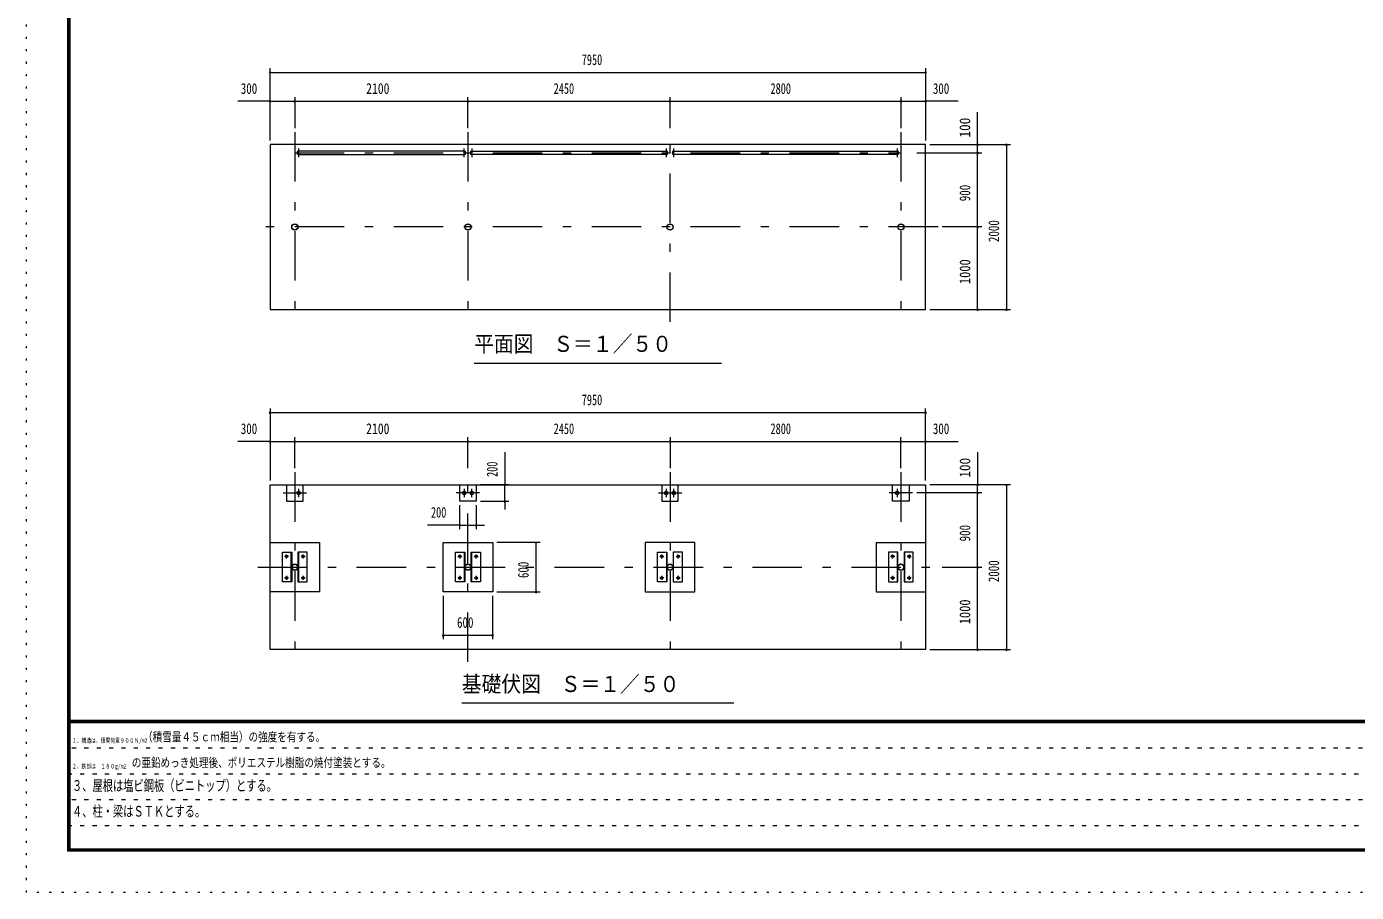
# Model space of a CAD drawing. Units: millimetres, scale not verified. Extents: x -22383 to 22384, y -10500 to 10500.
# Drawn here: x -7316 to 8810, y -10500 to 0 of the extents above; entities that cross this region are included whole.
import ezdxf
from ezdxf.enums import TextEntityAlignment as Align

# ---------------------------------------------------------------- set-up
doc = ezdxf.new("R2010")
doc.units = ezdxf.units.MM
doc.header["$LTSCALE"] = 50
for name, pattern in [('USER1', [3, 1, -2]), ('USER3', [24, 12, -5, 2, -5]), ('USER4', [3, 0.5, -2.5])]:
    doc.linetypes.add(name, pattern=pattern)
doc.layers.add('0-1_0-F', color=7, linetype='Continuous')
for name, color, linetype, lineweight in [('0-2_1-0BOLD', 7, 'Continuous', 18), ('0-3_1-2CENTER', 3, 'USER3', 18), ('0-5_1-5DIM', 3, 'Continuous', 18), ('0-C_F-F', 5, 'Continuous', 18), ('0-D_F-E_J_ADD', 5, 'USER4', 18)]:
    doc.layers.add(name, color=color, linetype=linetype, lineweight=lineweight)
doc.styles.add('ＭＳ ゴシック', font='')
doc.styles.get('ＭＳ ゴシック').set_extended_font_data('MS Gothic')

msp = doc.modelspace()

# ---------------------------------------------------------------- linework, layer by layer
at = {"layer": '0-2_1-0BOLD'}
for p, q in [((-2009.99, -1508.98), (-4017.29, -1508.98)), ((-4017.29, -1551.68), (-2009.99, -1551.68)), ((-1917.28, -1508.98), (440.01, -1508.98)), ((440.01, -1551.68), (-1917.28, -1551.68)), ((532.71, -1508.98), (3240.01, -1508.98)), ((3240.01, -1551.68), (532.71, -1551.68)), ((-1863.64, -5555.33), (-1863.64, -5755.33)), ((386.36, -5555.33), (386.36, -5755.33)), ((3386.35, -5555.33), (3386.35, -5755.33)), ((2986.36, -6255.33), (3586.36, -6255.33)), ((-4106.3, -6735.33), (-4106.3, -6375.33)), ((-4020.99, -6375.33), (-4020.99, -6735.33)), ((-2006.29, -6735.33), (-2006.29, -6375.33)), ((-1921, -6375.33), (-1921, -6735.33)), ((443.71, -6375.33), (443.71, -6735.33)), ((529.01, -6735.33), (529.01, -6375.33)), ((3243.71, -6735.33), (3243.71, -6375.33)), ((3329.01, -6375.33), (3329.01, -6735.33))]:
    msp.add_line(p, q, dxfattribs=at)
for points in [[(-4363.64, -1430.33), (-4363.64, -3430.33), (3586.36, -3430.33), (3586.36, -1430.33)], [(-4363.64, -5555.32), (3586.36, -5555.32), (3586.36, -7555.33), (-4363.64, -7555.33)], [(-2263.64, -6855.33), (-2263.64, -6255.33), (-1663.64, -6255.33), (-1663.64, -6855.33)], [(786.36, -6255.33), (186.36, -6255.33), (186.36, -6855.33), (786.36, -6855.33)], [(-4101.8, -6735.33), (-4213.79, -6735.33), (-4213.79, -6375.33), (-4101.8, -6375.33)], [(-3913.49, -6375.33), (-4025.49, -6375.33), (-4025.49, -6735.33), (-3913.49, -6735.33)], [(-2113.79, -6735.33), (-2113.79, -6375.33), (-2001.79, -6375.33), (-2001.79, -6735.33)], [(-1925.49, -6375.33), (-1813.49, -6375.33), (-1813.49, -6735.33), (-1925.49, -6735.33)], [(336.21, -6375.33), (448.21, -6375.33), (448.21, -6735.33), (336.21, -6735.33)], [(524.51, -6735.33), (636.51, -6735.33), (636.51, -6375.33), (524.51, -6375.33)], [(3248.21, -6735.33), (3248.21, -6375.33), (3136.21, -6375.33), (3136.21, -6735.33)], [(3436.51, -6375.33), (3324.51, -6375.33), (3324.51, -6735.33), (3436.51, -6735.33)]]:
    msp.add_lwpolyline(points, close=True, dxfattribs=at)
for points in [[(-4163.65, -5555.33), (-4163.65, -5755.33), (-3963.65, -5755.33), (-3963.65, -5555.33)], [(-1863.64, -5755.33), (-2063.64, -5755.33), (-2063.64, -5555.33)], [(386.36, -5755.33), (586.36, -5755.33), (586.36, -5555.33)], [(3386.35, -5755.33), (3186.35, -5755.33), (3186.35, -5555.33)], [(-4363.64, -6255.33), (-3763.64, -6255.33), (-3763.64, -6855.33), (-4363.64, -6855.33)], [(2986.36, -6255.33), (2986.36, -6855.33), (3586.36, -6855.33)]]:
    msp.add_lwpolyline(points, dxfattribs=at)
for centre, radius in [((-4063.64, -2430.33), 38.15), ((-4063.64, -2430.33), 35.35), ((-1963.64, -2430.33), 38.15), ((-1963.64, -2430.33), 35.35), ((486.36, -2430.33), 38.15), ((486.36, -2430.33), 35.35), ((3286.36, -2430.33), 38.15), ((3286.36, -2430.33), 35.35), ((-4017.29, -5655.33), 21.35), ((-4017.29, -5655.33), 19.05), ((-2009.99, -5655.33), 21.35), ((-2009.99, -5655.33), 19.05), ((-1917.29, -5655.33), 21.35), ((-1917.29, -5655.33), 19.05), ((440.01, -5655.33), 21.35), ((440.01, -5655.33), 19.05), ((532.71, -5655.33), 21.35), ((532.71, -5655.33), 19.05), ((3240, -5655.33), 21.35), ((3240, -5655.33), 19.05), ((-4163.65, -6425.33), 14.5), ((-3963.64, -6425.33), 14.5), ((-2063.64, -6425.33), 14.5), ((-1863.64, -6425.33), 14.5), ((386.36, -6425.33), 14.5), ((586.36, -6425.33), 14.5), ((3186.36, -6425.33), 14.5), ((3386.36, -6425.33), 14.5), ((-4063.64, -6555.33), 38.15), ((-4063.64, -6555.33), 35.35), ((-1963.64, -6555.33), 38.15), ((-1963.64, -6555.33), 35.35), ((486.36, -6555.33), 38.15), ((486.36, -6555.33), 35.35), ((3286.36, -6555.33), 38.15), ((3286.36, -6555.33), 35.35), ((-4163.65, -6685.33), 14.5), ((-3963.64, -6685.33), 14.5), ((-2063.64, -6685.33), 14.5), ((-1863.64, -6685.33), 14.5), ((386.36, -6685.33), 14.5), ((586.36, -6685.33), 14.5), ((3186.36, -6685.33), 14.5), ((3386.36, -6685.33), 14.5)]:
    msp.add_circle(centre, radius, dxfattribs=at)
for centre, start, end in [((-4017.29, -1530.33), 90, 270), ((-2009.99, -1530.33), 270, 90), ((-1917.28, -1530.33), 90, 270), ((440.01, -1530.33), 270, 90), ((532.71, -1530.33), 90, 270), ((3240.01, -1530.33), 270, 90)]:
    msp.add_arc(centre, 21.35, start, end, dxfattribs=at)
at = {"layer": '0-3_1-2CENTER'}
for p, q in [((-4063.64, -1280.33), (-4063.64, -3580.33)), ((-1963.64, -1280.33), (-1963.64, -3580.33)), ((486.36, -3580.33), (486.36, -1280.33)), ((3286.36, -1280.33), (3286.36, -3580.33)), ((-4063.64, -1530.33), (3286.36, -1530.33)), ((-4017.29, -1478.98), (-4017.29, -1581.68)), ((-2009.99, -1581.68), (-2009.99, -1478.98)), ((-1917.28, -1478.98), (-1917.28, -1581.68)), ((440.01, -1478.98), (440.01, -1581.68)), ((532.71, -1581.68), (532.71, -1478.98)), ((3240.01, -1478.98), (3240.01, -1581.68)), ((3736.36, -2430.33), (-4513.64, -2430.33)), ((-4063.64, -5405.33), (-4063.64, -7705.33)), ((-1963.64, -7705.33), (-1963.64, -5405.33)), ((486.36, -5405.33), (486.36, -7705.33)), ((3286.36, -5405.33), (3286.36, -7705.33)), ((-4017.29, -5603.98), (-4017.29, -5706.68)), ((-2009.99, -5603.98), (-2009.99, -5706.68)), ((-1917.29, -5706.68), (-1917.29, -5603.98)), ((440.01, -5603.98), (440.01, -5706.68)), ((532.71, -5706.68), (532.71, -5603.98)), ((3240, -5603.98), (3240, -5706.68)), ((-4205.07, -5655.33), (-3922.22, -5655.33)), ((-1822.22, -5655.33), (-2105.06, -5655.33)), ((344.94, -5655.33), (627.78, -5655.33)), ((3427.78, -5655.33), (3144.93, -5655.33)), ((-4138.64, -6425.33), (-4188.64, -6425.33)), ((-4163.65, -6450.33), (-4163.65, -6400.33)), ((-3988.64, -6425.33), (-3938.64, -6425.33)), ((-3963.64, -6450.33), (-3963.64, -6400.33)), ((-2088.64, -6425.33), (-2038.64, -6425.33)), ((-2063.64, -6400.33), (-2063.64, -6450.33)), ((-1888.64, -6425.33), (-1838.64, -6425.33)), ((-1863.64, -6450.33), (-1863.64, -6400.33)), ((361.36, -6425.33), (411.36, -6425.33)), ((386.36, -6450.33), (386.36, -6400.33)), ((561.36, -6425.33), (611.36, -6425.33)), ((586.36, -6450.33), (586.36, -6400.33)), ((3211.36, -6425.33), (3161.36, -6425.33)), ((3186.36, -6450.33), (3186.36, -6400.33)), ((3361.36, -6425.33), (3411.36, -6425.33)), ((3386.36, -6400.33), (3386.36, -6450.33)), ((-4513.64, -6555.33), (3736.36, -6555.33)), ((-4138.64, -6685.33), (-4188.64, -6685.33)), ((-4163.65, -6660.33), (-4163.65, -6710.33)), ((-3938.64, -6685.33), (-3988.64, -6685.33)), ((-3963.64, -6710.33), (-3963.64, -6660.33)), ((-2038.64, -6685.33), (-2088.64, -6685.33)), ((-2063.64, -6660.33), (-2063.64, -6710.33)), ((-1888.64, -6685.33), (-1838.64, -6685.33)), ((-1863.64, -6660.33), (-1863.64, -6710.33)), ((411.36, -6685.33), (361.36, -6685.33)), ((386.36, -6660.33), (386.36, -6710.33)), ((611.36, -6685.33), (561.36, -6685.33)), ((586.36, -6710.33), (586.36, -6660.33)), ((3211.36, -6685.33), (3161.36, -6685.33)), ((3186.36, -6660.33), (3186.36, -6710.33)), ((3411.36, -6685.33), (3361.36, -6685.33)), ((3386.36, -6660.33), (3386.36, -6710.33))]:
    msp.add_line(p, q, dxfattribs=at)
at = {"layer": '0-5_1-5DIM'}
for p, q in [((-4353.64, -555.33), (-4373.64, -555.33)), ((-4363.64, -1380.33), (-4363.64, -505.33)), ((-4363.64, -555.33), (3586.36, -555.33)), ((3596.36, -555.33), (3576.36, -555.33)), ((3586.36, -505.33), (3586.36, -1380.33)), ((-4363.64, -905.33), (-4756.14, -905.33)), ((-4353.64, -905.33), (-4373.64, -905.33)), ((-4363.64, -905.33), (-4063.64, -905.33)), ((-4053.64, -905.33), (-4073.64, -905.33)), ((-4063.64, -855.33), (-4063.64, -1230.33)), ((-4063.64, -905.33), (-1963.64, -905.33)), ((-1953.64, -905.33), (-1973.64, -905.33)), ((-1963.64, -1230.33), (-1963.64, -855.33)), ((-1963.64, -905.33), (486.36, -905.33)), ((496.36, -905.33), (476.36, -905.33)), ((486.36, -1230.33), (486.36, -855.33)), ((486.36, -905.33), (3286.36, -905.33)), ((3296.36, -905.33), (3276.36, -905.33)), ((3286.36, -855.33), (3286.36, -1230.33)), ((3286.36, -905.33), (3586.36, -905.33)), ((3596.36, -905.33), (3576.36, -905.33)), ((3978.86, -905.33), (3586.36, -905.33)), ((4216.36, -1430.33), (4216.36, -1037.83)), ((3636.36, -1430.33), (4616.36, -1430.33)), ((4226.36, -1430.33), (4206.36, -1430.33)), ((4216.36, -1530.34), (4216.36, -1430.33)), ((4576.36, -1430.33), (4556.36, -1430.33)), ((4566.36, -1430.33), (4566.36, -3430.33)), ((3477.78, -1530.34), (4266.36, -1530.34)), ((4226.36, -1530.34), (4206.36, -1530.34)), ((4216.36, -2430.33), (4216.36, -1530.34)), ((4266.36, -2430.33), (3786.36, -2430.33)), ((4226.36, -2430.33), (4206.36, -2430.33)), ((4216.36, -3430.33), (4216.36, -2430.33)), ((3636.36, -3430.33), (4616.36, -3430.33)), ((4226.36, -3430.33), (4206.36, -3430.33)), ((4576.36, -3430.33), (4556.36, -3430.33)), ((-1888.64, -4080.33), (1111.36, -4080.33)), ((-4363.64, -4630.33), (-4363.64, -5505.32)), ((3586.36, -5505.32), (3586.36, -4630.33)), ((-4353.64, -4680.33), (-4373.64, -4680.33)), ((-4363.64, -4680.33), (3586.36, -4680.33)), ((3596.35, -4680.33), (3576.35, -4680.33)), ((-4063.65, -5355.33), (-4063.65, -4980.33)), ((-1963.64, -5355.33), (-1963.64, -4980.33)), ((486.36, -4980.33), (486.36, -5355.33)), ((3286.36, -5355.33), (3286.36, -4980.33)), ((-4363.64, -5030.33), (-4756.14, -5030.33)), ((-4353.64, -5030.33), (-4373.64, -5030.33)), ((-4363.64, -5030.33), (-4063.65, -5030.33)), ((-4053.65, -5030.33), (-4073.65, -5030.33)), ((-4063.65, -5030.33), (-1963.64, -5030.33)), ((-1953.64, -5030.33), (-1973.64, -5030.33)), ((-1963.64, -5030.33), (486.36, -5030.33)), ((496.35, -5030.33), (476.35, -5030.33)), ((486.36, -5030.33), (3286.36, -5030.33)), ((3296.36, -5030.33), (3276.36, -5030.33)), ((3286.36, -5030.33), (3586.36, -5030.33)), ((3596.35, -5030.33), (3576.35, -5030.33)), ((3586.36, -5030.33), (3978.86, -5030.33)), ((-1516.62, -5162.83), (-1516.62, -5555.33)), ((4216.36, -5162.83), (4216.36, -5555.33)), ((-1466.62, -5555.33), (-1813.64, -5555.33)), ((-1506.62, -5555.33), (-1526.62, -5555.33)), ((-1516.62, -5755.33), (-1516.62, -5555.33)), ((4616.36, -5555.33), (3636.36, -5555.33)), ((4226.36, -5555.33), (4206.36, -5555.33)), ((4216.36, -5655.33), (4216.36, -5555.33)), ((4576.36, -5555.33), (4556.36, -5555.33)), ((4566.36, -5555.33), (4566.36, -7555.32)), ((-2063.64, -6094.63), (-2063.64, -5805.33)), ((-1863.64, -5805.33), (-1863.64, -6094.63)), ((-1813.64, -5755.33), (-1466.62, -5755.33)), ((-1506.62, -5755.33), (-1526.62, -5755.33)), ((-1516.62, -5755.33), (-1516.62, -5855.33)), ((4266.36, -5655.33), (3477.78, -5655.33)), ((4226.36, -5655.33), (4206.36, -5655.33)), ((4216.36, -6555.32), (4216.36, -5655.33)), ((-2063.64, -6044.63), (-2456.14, -6044.63)), ((-2053.64, -6044.63), (-2073.64, -6044.63)), ((-2063.64, -6044.63), (-1863.64, -6044.63)), ((-1853.64, -6044.63), (-1873.64, -6044.63)), ((-1863.64, -6044.63), (-1763.64, -6044.63)), ((-1088.65, -6255.33), (-1613.64, -6255.33)), ((-1128.65, -6255.33), (-1148.65, -6255.33)), ((-1138.65, -6855.33), (-1138.65, -6255.33)), ((3786.36, -6555.32), (4266.36, -6555.32)), ((4226.36, -6555.32), (4206.36, -6555.32)), ((4216.36, -7555.32), (4216.36, -6555.32)), ((-2263.64, -6905.33), (-2263.64, -7430.33)), ((-1663.64, -7430.33), (-1663.64, -6905.33)), ((-1613.64, -6855.33), (-1088.65, -6855.33)), ((-1128.65, -6855.33), (-1148.65, -6855.33)), ((-2253.64, -7380.33), (-2273.64, -7380.33)), ((-2263.64, -7380.33), (-1663.64, -7380.33)), ((-1653.64, -7380.33), (-1673.64, -7380.33)), ((3636.36, -7555.32), (4616.36, -7555.32)), ((4226.36, -7555.32), (4206.36, -7555.32)), ((4576.36, -7555.32), (4556.36, -7555.32)), ((1261.36, -8205.33), (-2038.64, -8205.33))]:
    msp.add_line(p, q, dxfattribs=at)
for centre in [(-4363.64, -555.33), (3586.36, -555.33), (-4363.64, -905.33), (-4063.64, -905.33), (-1963.64, -905.33), (486.36, -905.33), (3286.36, -905.33), (3586.36, -905.33), (4216.36, -1430.33), (4566.36, -1430.33), (4216.36, -1530.34), (4216.36, -2430.33), (4216.36, -3430.33), (4566.36, -3430.33), (-4363.64, -4680.33), (3586.35, -4680.33), (-4363.64, -5030.33), (-4063.65, -5030.33), (-1963.64, -5030.33), (486.35, -5030.33), (3286.36, -5030.33), (3586.35, -5030.33), (-1516.62, -5555.33), (4216.36, -5555.33), (4566.36, -5555.33), (-1516.62, -5755.33), (4216.36, -5655.33), (-2063.64, -6044.63), (-1863.64, -6044.63), (-1138.65, -6255.33), (4216.36, -6555.32), (-1138.65, -6855.33), (-2263.64, -7380.33), (-1663.64, -7380.33), (4216.36, -7555.32), (4566.36, -7555.32)]:
    msp.add_arc(centre, 10, 180, 0, dxfattribs=at)
at = {"layer": '0-C_F-F'}
for p, q in [((21858.7, -8415), (-6791.3, -8415)), ((-6791.3, -8417.5), (21858.7, -8417.5)), ((21858.7, -8420), (-6791.3, -8420)), ((-6791.3, -8422.5), (21858.7, -8422.5)), ((21858.7, -8425), (-6791.3, -8425)), ((-6791.3, -8427.5), (21858.7, -8427.5)), ((21858.7, -8430), (-6791.3, -8430)), ((-6791.3, -8432.5), (21858.7, -8432.5)), ((21858.7, -8435), (-6791.3, -8435)), ((-6791.3, -8437.5), (21858.7, -8437.5)), ((21858.7, -8440), (-6791.3, -8440))]:
    msp.add_line(p, q, dxfattribs=at)
at = {"layer": '0-C_F-F', "color": 6, "linetype": 'USER1'}
for p, q in [((11433.7, -8752), (-6816.3, -8752)), ((-6816.3, -9064), (11433.7, -9064)), ((11433.7, -9376), (-6816.3, -9376)), ((-6816.3, -9688), (8925.7, -9688))]:
    msp.add_line(p, q, dxfattribs=at)
at = {"layer": '0-C_F-F'}
for points in [[(21883.7, -10000), (-6816.3, -10000), (-6816.3, 10100), (21883.7, 10100)], [(21881.2, -9997.5), (-6813.8, -9997.5), (-6813.8, 10097.5), (21881.2, 10097.5)], [(21878.7, -9995), (21878.7, 10095), (-6811.3, 10095), (-6811.3, -9995)], [(21876.2, -9992.5), (-6808.8, -9992.5), (-6808.8, 10092.5), (21876.2, 10092.5)], [(21873.7, -9990), (21873.7, 10090), (-6806.3, 10090), (-6806.3, -9990)], [(21871.2, -9987.5), (-6803.8, -9987.5), (-6803.8, 10087.5), (21871.2, 10087.5)], [(21868.7, -9985), (21868.7, 10085), (-6801.3, 10085), (-6801.3, -9985)], [(21866.2, -9982.5), (-6798.8, -9982.5), (-6798.8, 10082.5), (21866.2, 10082.5)], [(21863.7, -9980), (-6796.3, -9980), (-6796.3, 10080), (21863.7, 10080)], [(21861.2, -9977.5), (-6793.8, -9977.5), (-6793.8, 10077.5), (21861.2, 10077.5)], [(21858.7, -9975), (21858.7, 10075), (-6791.3, 10075), (-6791.3, -9975)]]:
    msp.add_lwpolyline(points, close=True, dxfattribs=at)
at = {"layer": '0-D_F-E_J_ADD'}
msp.add_lwpolyline([(22383.7, -10500), (-7316.3, -10500), (-7316.3, 10500), (22383.7, 10500)], close=True, dxfattribs=at)

# ---------------------------------------------------------------- texts
at = {"layer": '0-1_0-F', "style": 'ＭＳ ゴシック'}
for s, height, width, p in [('（積雪量４５ｃｍ相当）の強度を有する。', 110.7, 0.75, (-5903.81, -8702)), ('１、構造は、積雪荷重９００Ｎ/m2', 55.35, 0.75, (-6766.3, -8702)), ('\u3000の亜鉛めっき処理後、ポリエステル樹脂の焼付塗装とする。', 110.7, 0.75, (-6156.7, -9014)), ('２、鉄部は\u3000１８０g/m2', 55.35, 0.75, (-6766.3, -9014)), ('３、屋根は塩ビ鋼板（ビニトップ）とする。', 130.2, 0.7, (-6766.3, -9308.24)), ('４、柱・梁はＳＴＫとする。', 130.2, 0.7, (-6766.3, -9620.23))]:
    msp.add_text(s, height=height, dxfattribs=dict(at, width=width)).set_placement(p, align=Align.BOTTOM_LEFT)
at = {"layer": '0-5_1-5DIM', "color": 7, "style": 'ＭＳ ゴシック'}
for s, height, width, p in [('7950', 130.2, 0.7, (-583.97, -505.33)), ('300', 130.2, 0.75, (-4718.99, -855.33)), ('2100', 130.2, 0.8, (-3199.02, -855.33)), ('2450', 130.2, 0.7, (-924.64, -855.33)), ('2800', 130.2, 0.7, (1705.09, -855.33)), ('300', 130.2, 0.75, (3673.51, -855.33)), ('平面図\u3000Ｓ＝１／５０', 195.4, 0.9, (-1888.64, -4003.68)), ('7950', 130.2, 0.7, (-583.98, -4630.33)), ('300', 130.2, 0.75, (-4719, -4980.33)), ('2100', 130.2, 0.8, (-3199.03, -4980.33)), ('2450', 130.2, 0.7, (-924.65, -4980.33)), ('2800', 130.2, 0.7, (1705.08, -4980.33)), ('300', 130.2, 0.75, (3673.5, -4980.33)), ('200', 130.2, 0.7, (-2412.16, -5994.63)), ('600', 130.2, 0.75, (-2096.5, -7330.33)), ('基礎伏図\u3000Ｓ＝１／５０', 195.4, 0.9, (-2038.64, -8128.68))]:
    msp.add_text(s, height=height, dxfattribs=dict(at, width=width)).set_placement(p, align=Align.BOTTOM_LEFT)
for s, width, p in [('100', 0.9, (4166.36, -1344.66)), ('900', 0.75, (4166.36, -2117.96)), ('2000', 0.75, (4516.36, -2613.36)), ('1000', 0.85, (4166.36, -3123.13)), ('200', 0.7, (-1566.62, -5461.34)), ('100', 0.9, (4166.36, -5469.66)), ('900', 0.75, (4166.36, -6242.95)), ('600', 0.75, (-1188.65, -6688.19)), ('2000', 0.75, (4516.36, -6738.36)), ('1000', 0.85, (4166.36, -7248.13))]:
    msp.add_text(s, height=130.2, rotation=90, dxfattribs=dict(at, width=width)).set_placement(p, align=Align.BOTTOM_LEFT)

doc.saveas('drawing.dxf')
